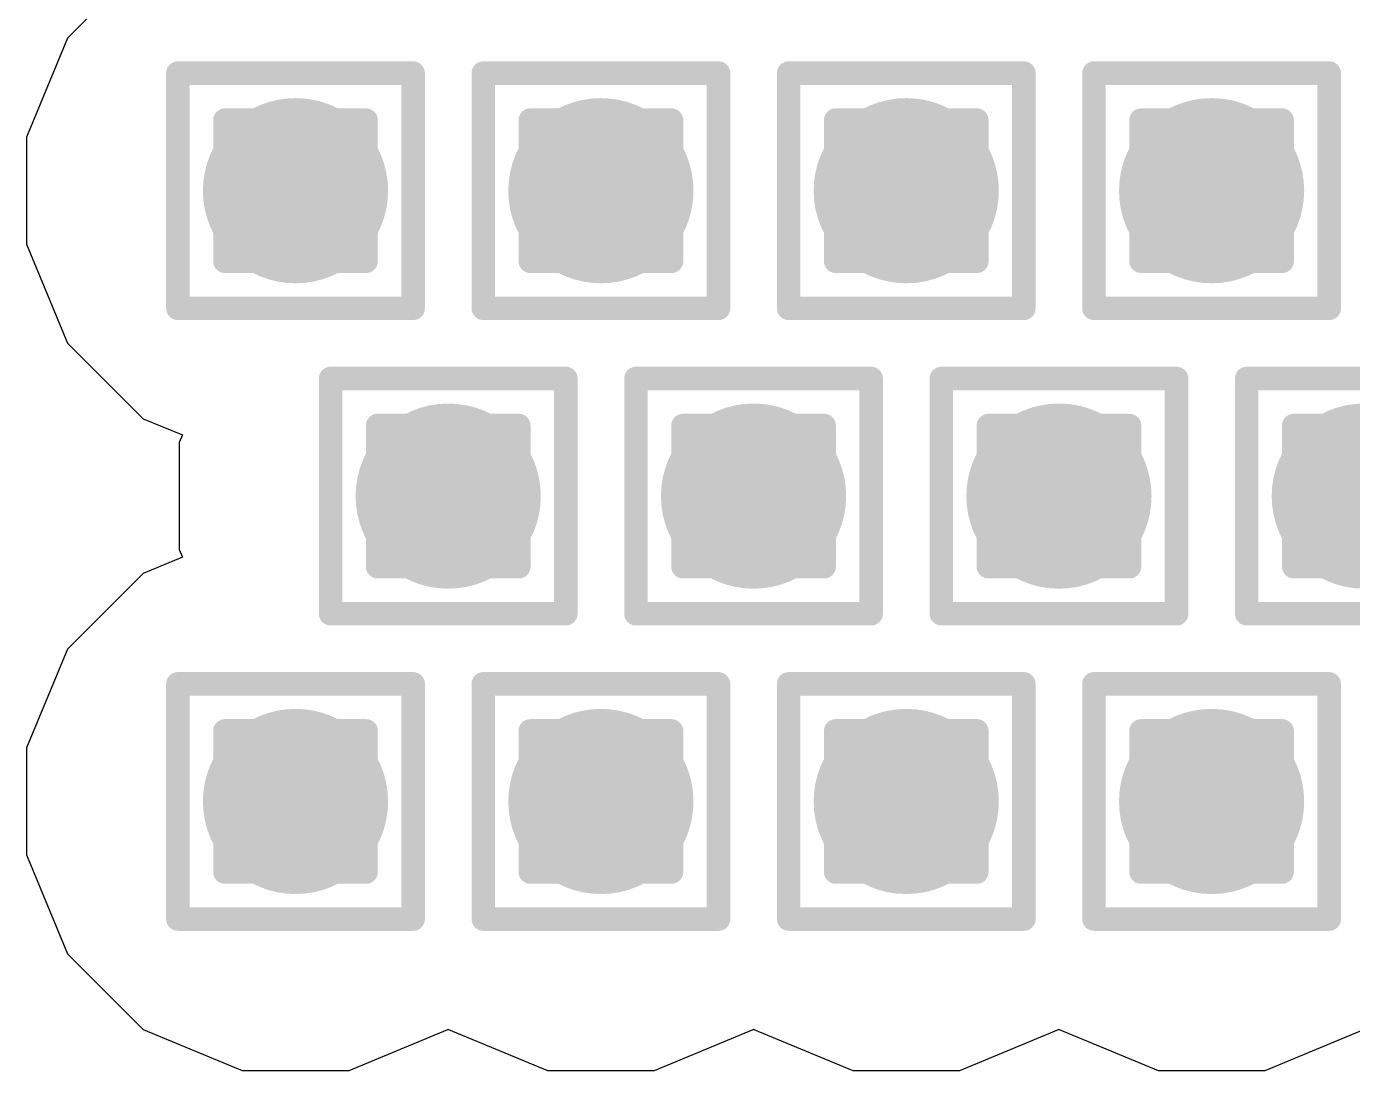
# Model space of a CAD drawing. Header units: inches. Extents: x -12 to 5357, y -8 to 5291.
# Drawn here: x 30.968 to 33.831, y 8.817 to 11.072 of the extents above; entities that cross this region are included whole.
import ezdxf

# ---------------------------------------------------------------- set-up
doc = ezdxf.new("R2010")
doc.units = ezdxf.units.IN
for name, color, linetype in [('Bottom Layer', 5, 'Continuous'), ('Drill Drawing', 1, 'Continuous'), ('Ground', 16, 'Continuous'), ('Power', 76, 'Continuous'), ('Top Layer', 1, 'Continuous'), ('Via Holes', 16, 'Continuous')]:
    doc.layers.add(name, color=color, linetype=linetype)

msp = doc.modelspace()

# ---------------------------------------------------------------- hatches: boundary and pattern name
at = {"layer": 'Bottom Layer'}
h = msp.add_hatch(color=5, dxfattribs=at)
edge = h.paths.add_edge_path()
edge.add_arc((31.5485, 10.7172), 0.2, 0, 360)
h = msp.add_hatch(color=5, dxfattribs=at)
edge = h.paths.add_edge_path()
edge.add_arc((32.2081, 10.7172), 0.2, 0, 360)
h = msp.add_hatch(color=5, dxfattribs=at)
edge = h.paths.add_edge_path()
edge.add_arc((32.8676, 10.7172), 0.2, 0, 360)
h = msp.add_hatch(color=5, dxfattribs=at)
edge = h.paths.add_edge_path()
edge.add_arc((33.5271, 10.7172), 0.2, 0, 360)
h = msp.add_hatch(color=5, dxfattribs=at)
edge = h.paths.add_edge_path()
edge.add_arc((31.8783, 10.0576), 0.2, 0, 360)
h = msp.add_hatch(color=5, dxfattribs=at)
edge = h.paths.add_edge_path()
edge.add_arc((32.5378, 10.0576), 0.2, 0, 360)
h = msp.add_hatch(color=5, dxfattribs=at)
edge = h.paths.add_edge_path()
edge.add_arc((33.1974, 10.0576), 0.2, 0, 360)
h = msp.add_hatch(color=5, dxfattribs=at)
edge = h.paths.add_edge_path()
edge.add_arc((33.8569, 10.0576), 0.2, 0, 360)
h = msp.add_hatch(color=5, dxfattribs=at)
edge = h.paths.add_edge_path()
edge.add_arc((31.5485, 9.3981), 0.2, 0, 360)
h = msp.add_hatch(color=5, dxfattribs=at)
edge = h.paths.add_edge_path()
edge.add_arc((32.2081, 9.3981), 0.2, 0, 360)
h = msp.add_hatch(color=5, dxfattribs=at)
edge = h.paths.add_edge_path()
edge.add_arc((32.8676, 9.3981), 0.2, 0, 360)
h = msp.add_hatch(color=5, dxfattribs=at)
edge = h.paths.add_edge_path()
edge.add_arc((33.5271, 9.3981), 0.2, 0, 360)
at = {"layer": 'Ground'}
h = msp.add_hatch(color=16, dxfattribs=at)
edge = h.paths.add_edge_path()
edge.add_arc((31.5485, 10.7172), 0.2, 0, 360)
h = msp.add_hatch(color=16, dxfattribs=at)
edge = h.paths.add_edge_path()
edge.add_arc((32.2081, 10.7172), 0.2, 0, 360)
h = msp.add_hatch(color=16, dxfattribs=at)
edge = h.paths.add_edge_path()
edge.add_arc((32.8676, 10.7172), 0.2, 0, 360)
h = msp.add_hatch(color=16, dxfattribs=at)
edge = h.paths.add_edge_path()
edge.add_arc((33.5271, 10.7172), 0.2, 0, 360)
h = msp.add_hatch(color=16, dxfattribs=at)
edge = h.paths.add_edge_path()
edge.add_arc((31.8783, 10.0576), 0.2, 0, 360)
h = msp.add_hatch(color=16, dxfattribs=at)
edge = h.paths.add_edge_path()
edge.add_arc((32.5378, 10.0576), 0.2, 0, 360)
h = msp.add_hatch(color=16, dxfattribs=at)
edge = h.paths.add_edge_path()
edge.add_arc((33.1974, 10.0576), 0.2, 0, 360)
h = msp.add_hatch(color=16, dxfattribs=at)
edge = h.paths.add_edge_path()
edge.add_arc((33.8569, 10.0576), 0.2, 0, 360)
h = msp.add_hatch(color=16, dxfattribs=at)
edge = h.paths.add_edge_path()
edge.add_arc((31.5485, 9.3981), 0.2, 0, 360)
h = msp.add_hatch(color=16, dxfattribs=at)
edge = h.paths.add_edge_path()
edge.add_arc((32.2081, 9.3981), 0.2, 0, 360)
h = msp.add_hatch(color=16, dxfattribs=at)
edge = h.paths.add_edge_path()
edge.add_arc((32.8676, 9.3981), 0.2, 0, 360)
h = msp.add_hatch(color=16, dxfattribs=at)
edge = h.paths.add_edge_path()
edge.add_arc((33.5271, 9.3981), 0.2, 0, 360)
at = {"layer": 'Power'}
h = msp.add_hatch(color=76, dxfattribs=at)
edge = h.paths.add_edge_path()
edge.add_arc((31.5485, 10.7172), 0.2, 0, 360)
h = msp.add_hatch(color=76, dxfattribs=at)
edge = h.paths.add_edge_path()
edge.add_arc((32.2081, 10.7172), 0.2, 0, 360)
h = msp.add_hatch(color=76, dxfattribs=at)
edge = h.paths.add_edge_path()
edge.add_arc((32.8676, 10.7172), 0.2, 0, 360)
h = msp.add_hatch(color=76, dxfattribs=at)
edge = h.paths.add_edge_path()
edge.add_arc((33.5271, 10.7172), 0.2, 0, 360)
h = msp.add_hatch(color=76, dxfattribs=at)
edge = h.paths.add_edge_path()
edge.add_arc((31.8783, 10.0576), 0.2, 0, 360)
h = msp.add_hatch(color=76, dxfattribs=at)
edge = h.paths.add_edge_path()
edge.add_arc((32.5378, 10.0576), 0.2, 0, 360)
h = msp.add_hatch(color=76, dxfattribs=at)
edge = h.paths.add_edge_path()
edge.add_arc((33.1974, 10.0576), 0.2, 0, 360)
h = msp.add_hatch(color=76, dxfattribs=at)
edge = h.paths.add_edge_path()
edge.add_arc((33.8569, 10.0576), 0.2, 0, 360)
h = msp.add_hatch(color=76, dxfattribs=at)
edge = h.paths.add_edge_path()
edge.add_arc((31.5485, 9.3981), 0.2, 0, 360)
h = msp.add_hatch(color=76, dxfattribs=at)
edge = h.paths.add_edge_path()
edge.add_arc((32.2081, 9.3981), 0.2, 0, 360)
h = msp.add_hatch(color=76, dxfattribs=at)
edge = h.paths.add_edge_path()
edge.add_arc((32.8676, 9.3981), 0.2, 0, 360)
h = msp.add_hatch(color=76, dxfattribs=at)
edge = h.paths.add_edge_path()
edge.add_arc((33.5271, 9.3981), 0.2, 0, 360)
at = {"layer": 'Top Layer'}
h = msp.add_hatch(color=1, dxfattribs=at)
edge = h.paths.add_edge_path()
edge.add_arc((31.5485, 10.7172), 0.2, 0, 360)
h = msp.add_hatch(color=1, dxfattribs=at)
edge = h.paths.add_edge_path()
edge.add_arc((32.2081, 10.7172), 0.2, 0, 360)
h = msp.add_hatch(color=1, dxfattribs=at)
edge = h.paths.add_edge_path()
edge.add_arc((32.8676, 10.7172), 0.2, 0, 360)
h = msp.add_hatch(color=1, dxfattribs=at)
edge = h.paths.add_edge_path()
edge.add_arc((33.5271, 10.7172), 0.2, 0, 360)
h = msp.add_hatch(color=1, dxfattribs=at)
edge = h.paths.add_edge_path()
edge.add_arc((31.8783, 10.0576), 0.2, 0, 360)
h = msp.add_hatch(color=1, dxfattribs=at)
edge = h.paths.add_edge_path()
edge.add_arc((32.5378, 10.0576), 0.2, 0, 360)
h = msp.add_hatch(color=1, dxfattribs=at)
edge = h.paths.add_edge_path()
edge.add_arc((33.1974, 10.0576), 0.2, 0, 360)
h = msp.add_hatch(color=1, dxfattribs=at)
edge = h.paths.add_edge_path()
edge.add_arc((33.8569, 10.0576), 0.2, 0, 360)
h = msp.add_hatch(color=1, dxfattribs=at)
edge = h.paths.add_edge_path()
edge.add_arc((31.5485, 9.3981), 0.2, 0, 360)
h = msp.add_hatch(color=1, dxfattribs=at)
edge = h.paths.add_edge_path()
edge.add_arc((32.2081, 9.3981), 0.2, 0, 360)
h = msp.add_hatch(color=1, dxfattribs=at)
edge = h.paths.add_edge_path()
edge.add_arc((32.8676, 9.3981), 0.2, 0, 360)
h = msp.add_hatch(color=1, dxfattribs=at)
edge = h.paths.add_edge_path()
edge.add_arc((33.5271, 9.3981), 0.2, 0, 360)
at = {"layer": 'Via Holes'}
h = msp.add_hatch(color=7, dxfattribs=at)
edge = h.paths.add_edge_path()
edge.add_arc((31.5485, 10.7172), 0.1, 0, 360)
h = msp.add_hatch(color=7, dxfattribs=at)
edge = h.paths.add_edge_path()
edge.add_arc((32.2081, 10.7172), 0.1, 0, 360)
h = msp.add_hatch(color=7, dxfattribs=at)
edge = h.paths.add_edge_path()
edge.add_arc((32.8676, 10.7172), 0.1, 0, 360)
h = msp.add_hatch(color=7, dxfattribs=at)
edge = h.paths.add_edge_path()
edge.add_arc((33.5271, 10.7172), 0.1, 0, 360)
h = msp.add_hatch(color=7, dxfattribs=at)
edge = h.paths.add_edge_path()
edge.add_arc((31.8783, 10.0576), 0.1, 0, 360)
h = msp.add_hatch(color=7, dxfattribs=at)
edge = h.paths.add_edge_path()
edge.add_arc((32.5378, 10.0576), 0.1, 0, 360)
h = msp.add_hatch(color=7, dxfattribs=at)
edge = h.paths.add_edge_path()
edge.add_arc((33.1974, 10.0576), 0.1, 0, 360)
h = msp.add_hatch(color=7, dxfattribs=at)
edge = h.paths.add_edge_path()
edge.add_arc((33.8569, 10.0576), 0.1, 0, 360)
h = msp.add_hatch(color=7, dxfattribs=at)
edge = h.paths.add_edge_path()
edge.add_arc((31.5485, 9.3981), 0.1, 0, 360)
h = msp.add_hatch(color=7, dxfattribs=at)
edge = h.paths.add_edge_path()
edge.add_arc((32.2081, 9.3981), 0.1, 0, 360)
h = msp.add_hatch(color=7, dxfattribs=at)
edge = h.paths.add_edge_path()
edge.add_arc((32.8676, 9.3981), 0.1, 0, 360)
h = msp.add_hatch(color=7, dxfattribs=at)
edge = h.paths.add_edge_path()
edge.add_arc((33.5271, 9.3981), 0.1, 0, 360)

# ---------------------------------------------------------------- linework, layer by layer
at = {"layer": 'Drill Drawing', "const_width": 0.0508}
for points in [[(31.2945, 10.9712), (31.8025, 10.9712)], [(31.2945, 10.4632), (31.2945, 10.9712)], [(31.8025, 10.4632), (31.8025, 10.9712)], [(31.9541, 10.9712), (32.4621, 10.9712)], [(31.9541, 10.4632), (31.9541, 10.9712)], [(32.4621, 10.4632), (32.4621, 10.9712)], [(32.6136, 10.9712), (33.1216, 10.9712)], [(32.6136, 10.4632), (32.6136, 10.9712)], [(33.1216, 10.4632), (33.1216, 10.9712)], [(33.2731, 10.9712), (33.7811, 10.9712)], [(33.2731, 10.4632), (33.2731, 10.9712)], [(33.7811, 10.4632), (33.7811, 10.9712)], [(31.3961, 10.8696), (31.7009, 10.8696)], [(31.3961, 10.5648), (31.3961, 10.8696)], [(31.7009, 10.5648), (31.7009, 10.8696)], [(32.0557, 10.8696), (32.3605, 10.8696)], [(32.0557, 10.5648), (32.0557, 10.8696)], [(32.3605, 10.5648), (32.3605, 10.8696)], [(32.7152, 10.8696), (33.02, 10.8696)], [(32.7152, 10.5648), (32.7152, 10.8696)], [(33.02, 10.5648), (33.02, 10.8696)], [(33.3747, 10.8696), (33.6795, 10.8696)], [(33.3747, 10.5648), (33.3747, 10.8696)], [(33.6795, 10.5648), (33.6795, 10.8696)], [(31.3961, 10.5648), (31.7009, 10.5648)], [(32.0557, 10.5648), (32.3605, 10.5648)], [(32.7152, 10.5648), (33.02, 10.5648)], [(33.3747, 10.5648), (33.6795, 10.5648)], [(31.2945, 10.4632), (31.8025, 10.4632)], [(31.9541, 10.4632), (32.4621, 10.4632)], [(32.6136, 10.4632), (33.1216, 10.4632)], [(33.2731, 10.4632), (33.7811, 10.4632)], [(31.6243, 10.3116), (32.1323, 10.3116)], [(31.6243, 9.8036), (31.6243, 10.3116)], [(32.1323, 9.8036), (32.1323, 10.3116)], [(32.2838, 10.3116), (32.7918, 10.3116)], [(32.2838, 9.8036), (32.2838, 10.3116)], [(32.7918, 9.8036), (32.7918, 10.3116)], [(32.9434, 10.3116), (33.4514, 10.3116)], [(32.9434, 9.8036), (32.9434, 10.3116)], [(33.4514, 9.8036), (33.4514, 10.3116)], [(33.6029, 10.3116), (34.1109, 10.3116)], [(33.6029, 9.8036), (33.6029, 10.3116)], [(31.7259, 10.21), (32.0307, 10.21)], [(31.7259, 9.9052), (31.7259, 10.21)], [(32.0307, 9.9052), (32.0307, 10.21)], [(32.3854, 10.21), (32.6902, 10.21)], [(32.3854, 9.9052), (32.3854, 10.21)], [(32.6902, 9.9052), (32.6902, 10.21)], [(33.045, 10.21), (33.3498, 10.21)], [(33.045, 9.9052), (33.045, 10.21)], [(33.3498, 9.9052), (33.3498, 10.21)], [(33.7045, 10.21), (34.0093, 10.21)], [(33.7045, 9.9052), (33.7045, 10.21)], [(31.7259, 9.9052), (32.0307, 9.9052)], [(32.3854, 9.9052), (32.6902, 9.9052)], [(33.045, 9.9052), (33.3498, 9.9052)], [(33.7045, 9.9052), (34.0093, 9.9052)], [(31.6243, 9.8036), (32.1323, 9.8036)], [(32.2838, 9.8036), (32.7918, 9.8036)], [(32.9434, 9.8036), (33.4514, 9.8036)], [(33.6029, 9.8036), (34.1109, 9.8036)], [(31.2945, 9.6521), (31.8025, 9.6521)], [(31.2945, 9.1441), (31.2945, 9.6521)], [(31.8025, 9.1441), (31.8025, 9.6521)], [(31.9541, 9.6521), (32.4621, 9.6521)], [(31.9541, 9.1441), (31.9541, 9.6521)], [(32.4621, 9.1441), (32.4621, 9.6521)], [(32.6136, 9.6521), (33.1216, 9.6521)], [(32.6136, 9.1441), (32.6136, 9.6521)], [(33.1216, 9.1441), (33.1216, 9.6521)], [(33.2731, 9.6521), (33.7811, 9.6521)], [(33.2731, 9.1441), (33.2731, 9.6521)], [(33.7811, 9.1441), (33.7811, 9.6521)], [(31.3961, 9.5505), (31.7009, 9.5505)], [(31.3961, 9.2457), (31.3961, 9.5505)], [(31.7009, 9.2457), (31.7009, 9.5505)], [(32.0557, 9.5505), (32.3605, 9.5505)], [(32.0557, 9.2457), (32.0557, 9.5505)], [(32.3605, 9.2457), (32.3605, 9.5505)], [(32.7152, 9.5505), (33.02, 9.5505)], [(32.7152, 9.2457), (32.7152, 9.5505)], [(33.02, 9.2457), (33.02, 9.5505)], [(33.3747, 9.5505), (33.6795, 9.5505)], [(33.3747, 9.2457), (33.3747, 9.5505)], [(33.6795, 9.2457), (33.6795, 9.5505)], [(31.3961, 9.2457), (31.7009, 9.2457)], [(32.0557, 9.2457), (32.3605, 9.2457)], [(32.7152, 9.2457), (33.02, 9.2457)], [(33.3747, 9.2457), (33.6795, 9.2457)], [(31.2945, 9.1441), (31.8025, 9.1441)], [(31.9541, 9.1441), (32.4621, 9.1441)], [(32.6136, 9.1441), (33.1216, 9.1441)], [(33.2731, 9.1441), (33.7811, 9.1441)]]:
    msp.add_lwpolyline(points, dxfattribs=at)
at = {"layer": 'Drill Drawing', "const_width": 0.0254}
for points in [[(31.2818, 10.9712, 1), (31.3072, 10.9712, 1)], [(31.2818, 10.9712, 1), (31.3072, 10.9712, 1)], [(31.7898, 10.9712, 1), (31.8152, 10.9712, 1)], [(31.7898, 10.9712, 1), (31.8152, 10.9712, 1)], [(31.9414, 10.9712, 1), (31.9668, 10.9712, 1)], [(31.9414, 10.9712, 1), (31.9668, 10.9712, 1)], [(32.4494, 10.9712, 1), (32.4748, 10.9712, 1)], [(32.4494, 10.9712, 1), (32.4748, 10.9712, 1)], [(32.6009, 10.9712, 1), (32.6263, 10.9712, 1)], [(32.6009, 10.9712, 1), (32.6263, 10.9712, 1)], [(33.1089, 10.9712, 1), (33.1343, 10.9712, 1)], [(33.1089, 10.9712, 1), (33.1343, 10.9712, 1)], [(33.2604, 10.9712, 1), (33.2858, 10.9712, 1)], [(33.2604, 10.9712, 1), (33.2858, 10.9712, 1)], [(33.7684, 10.9712, 1), (33.7938, 10.9712, 1)], [(33.7684, 10.9712, 1), (33.7938, 10.9712, 1)], [(31.3834, 10.8696, 1), (31.4088, 10.8696, 1)], [(31.3834, 10.8696, 1), (31.4088, 10.8696, 1)], [(31.6882, 10.8696, 1), (31.7136, 10.8696, 1)], [(31.6882, 10.8696, 1), (31.7136, 10.8696, 1)], [(32.043, 10.8696, 1), (32.0684, 10.8696, 1)], [(32.043, 10.8696, 1), (32.0684, 10.8696, 1)], [(32.3478, 10.8696, 1), (32.3732, 10.8696, 1)], [(32.3478, 10.8696, 1), (32.3732, 10.8696, 1)], [(32.7025, 10.8696, 1), (32.7279, 10.8696, 1)], [(32.7025, 10.8696, 1), (32.7279, 10.8696, 1)], [(33.0073, 10.8696, 1), (33.0327, 10.8696, 1)], [(33.0073, 10.8696, 1), (33.0327, 10.8696, 1)], [(33.362, 10.8696, 1), (33.3874, 10.8696, 1)], [(33.362, 10.8696, 1), (33.3874, 10.8696, 1)], [(33.6668, 10.8696, 1), (33.6922, 10.8696, 1)], [(33.6668, 10.8696, 1), (33.6922, 10.8696, 1)], [(31.3834, 10.5648, 1), (31.4088, 10.5648, 1)], [(31.3834, 10.5648, 1), (31.4088, 10.5648, 1)], [(31.6882, 10.5648, 1), (31.7136, 10.5648, 1)], [(31.6882, 10.5648, 1), (31.7136, 10.5648, 1)], [(32.043, 10.5648, 1), (32.0684, 10.5648, 1)], [(32.043, 10.5648, 1), (32.0684, 10.5648, 1)], [(32.3478, 10.5648, 1), (32.3732, 10.5648, 1)], [(32.3478, 10.5648, 1), (32.3732, 10.5648, 1)], [(32.7025, 10.5648, 1), (32.7279, 10.5648, 1)], [(32.7025, 10.5648, 1), (32.7279, 10.5648, 1)], [(33.0073, 10.5648, 1), (33.0327, 10.5648, 1)], [(33.0073, 10.5648, 1), (33.0327, 10.5648, 1)], [(33.362, 10.5648, 1), (33.3874, 10.5648, 1)], [(33.362, 10.5648, 1), (33.3874, 10.5648, 1)], [(33.6668, 10.5648, 1), (33.6922, 10.5648, 1)], [(33.6668, 10.5648, 1), (33.6922, 10.5648, 1)], [(31.2818, 10.4632, 1), (31.3072, 10.4632, 1)], [(31.2818, 10.4632, 1), (31.3072, 10.4632, 1)], [(31.7898, 10.4632, 1), (31.8152, 10.4632, 1)], [(31.7898, 10.4632, 1), (31.8152, 10.4632, 1)], [(31.9414, 10.4632, 1), (31.9668, 10.4632, 1)], [(31.9414, 10.4632, 1), (31.9668, 10.4632, 1)], [(32.4494, 10.4632, 1), (32.4748, 10.4632, 1)], [(32.4494, 10.4632, 1), (32.4748, 10.4632, 1)], [(32.6009, 10.4632, 1), (32.6263, 10.4632, 1)], [(32.6009, 10.4632, 1), (32.6263, 10.4632, 1)], [(33.1089, 10.4632, 1), (33.1343, 10.4632, 1)], [(33.1089, 10.4632, 1), (33.1343, 10.4632, 1)], [(33.2604, 10.4632, 1), (33.2858, 10.4632, 1)], [(33.2604, 10.4632, 1), (33.2858, 10.4632, 1)], [(33.7684, 10.4632, 1), (33.7938, 10.4632, 1)], [(33.7684, 10.4632, 1), (33.7938, 10.4632, 1)], [(31.6116, 10.3116, 1), (31.637, 10.3116, 1)], [(31.6116, 10.3116, 1), (31.637, 10.3116, 1)], [(32.1196, 10.3116, 1), (32.145, 10.3116, 1)], [(32.1196, 10.3116, 1), (32.145, 10.3116, 1)], [(32.2711, 10.3116, 1), (32.2965, 10.3116, 1)], [(32.2711, 10.3116, 1), (32.2965, 10.3116, 1)], [(32.7791, 10.3116, 1), (32.8045, 10.3116, 1)], [(32.7791, 10.3116, 1), (32.8045, 10.3116, 1)], [(32.9307, 10.3116, 1), (32.9561, 10.3116, 1)], [(32.9307, 10.3116, 1), (32.9561, 10.3116, 1)], [(33.4387, 10.3116, 1), (33.4641, 10.3116, 1)], [(33.4387, 10.3116, 1), (33.4641, 10.3116, 1)], [(33.5902, 10.3116, 1), (33.6156, 10.3116, 1)], [(33.5902, 10.3116, 1), (33.6156, 10.3116, 1)], [(31.7132, 10.21, 1), (31.7386, 10.21, 1)], [(31.7132, 10.21, 1), (31.7386, 10.21, 1)], [(32.018, 10.21, 1), (32.0434, 10.21, 1)], [(32.018, 10.21, 1), (32.0434, 10.21, 1)], [(32.3727, 10.21, 1), (32.3981, 10.21, 1)], [(32.3727, 10.21, 1), (32.3981, 10.21, 1)], [(32.6775, 10.21, 1), (32.7029, 10.21, 1)], [(32.6775, 10.21, 1), (32.7029, 10.21, 1)], [(33.0323, 10.21, 1), (33.0577, 10.21, 1)], [(33.0323, 10.21, 1), (33.0577, 10.21, 1)], [(33.3371, 10.21, 1), (33.3625, 10.21, 1)], [(33.3371, 10.21, 1), (33.3625, 10.21, 1)], [(33.6918, 10.21, 1), (33.7172, 10.21, 1)], [(33.6918, 10.21, 1), (33.7172, 10.21, 1)], [(31.7132, 9.9052, 1), (31.7386, 9.9052, 1)], [(31.7132, 9.9052, 1), (31.7386, 9.9052, 1)], [(32.018, 9.9052, 1), (32.0434, 9.9052, 1)], [(32.018, 9.9052, 1), (32.0434, 9.9052, 1)], [(32.3727, 9.9052, 1), (32.3981, 9.9052, 1)], [(32.3727, 9.9052, 1), (32.3981, 9.9052, 1)], [(32.6775, 9.9052, 1), (32.7029, 9.9052, 1)], [(32.6775, 9.9052, 1), (32.7029, 9.9052, 1)], [(33.0323, 9.9052, 1), (33.0577, 9.9052, 1)], [(33.0323, 9.9052, 1), (33.0577, 9.9052, 1)], [(33.3371, 9.9052, 1), (33.3625, 9.9052, 1)], [(33.3371, 9.9052, 1), (33.3625, 9.9052, 1)], [(33.6918, 9.9052, 1), (33.7172, 9.9052, 1)], [(33.6918, 9.9052, 1), (33.7172, 9.9052, 1)], [(31.6116, 9.8036, 1), (31.637, 9.8036, 1)], [(31.6116, 9.8036, 1), (31.637, 9.8036, 1)], [(32.1196, 9.8036, 1), (32.145, 9.8036, 1)], [(32.1196, 9.8036, 1), (32.145, 9.8036, 1)], [(32.2711, 9.8036, 1), (32.2965, 9.8036, 1)], [(32.2711, 9.8036, 1), (32.2965, 9.8036, 1)], [(32.7791, 9.8036, 1), (32.8045, 9.8036, 1)], [(32.7791, 9.8036, 1), (32.8045, 9.8036, 1)], [(32.9307, 9.8036, 1), (32.9561, 9.8036, 1)], [(32.9307, 9.8036, 1), (32.9561, 9.8036, 1)], [(33.4387, 9.8036, 1), (33.4641, 9.8036, 1)], [(33.4387, 9.8036, 1), (33.4641, 9.8036, 1)], [(33.5902, 9.8036, 1), (33.6156, 9.8036, 1)], [(33.5902, 9.8036, 1), (33.6156, 9.8036, 1)], [(31.2818, 9.6521, 1), (31.3072, 9.6521, 1)], [(31.2818, 9.6521, 1), (31.3072, 9.6521, 1)], [(31.7898, 9.6521, 1), (31.8152, 9.6521, 1)], [(31.7898, 9.6521, 1), (31.8152, 9.6521, 1)], [(31.9414, 9.6521, 1), (31.9668, 9.6521, 1)], [(31.9414, 9.6521, 1), (31.9668, 9.6521, 1)], [(32.4494, 9.6521, 1), (32.4748, 9.6521, 1)], [(32.4494, 9.6521, 1), (32.4748, 9.6521, 1)], [(32.6009, 9.6521, 1), (32.6263, 9.6521, 1)], [(32.6009, 9.6521, 1), (32.6263, 9.6521, 1)], [(33.1089, 9.6521, 1), (33.1343, 9.6521, 1)], [(33.1089, 9.6521, 1), (33.1343, 9.6521, 1)], [(33.2604, 9.6521, 1), (33.2858, 9.6521, 1)], [(33.2604, 9.6521, 1), (33.2858, 9.6521, 1)], [(33.7684, 9.6521, 1), (33.7938, 9.6521, 1)], [(33.7684, 9.6521, 1), (33.7938, 9.6521, 1)], [(31.3834, 9.5505, 1), (31.4088, 9.5505, 1)], [(31.3834, 9.5505, 1), (31.4088, 9.5505, 1)], [(31.6882, 9.5505, 1), (31.7136, 9.5505, 1)], [(31.6882, 9.5505, 1), (31.7136, 9.5505, 1)], [(32.043, 9.5505, 1), (32.0684, 9.5505, 1)], [(32.043, 9.5505, 1), (32.0684, 9.5505, 1)], [(32.3478, 9.5505, 1), (32.3732, 9.5505, 1)], [(32.3478, 9.5505, 1), (32.3732, 9.5505, 1)], [(32.7025, 9.5505, 1), (32.7279, 9.5505, 1)], [(32.7025, 9.5505, 1), (32.7279, 9.5505, 1)], [(33.0073, 9.5505, 1), (33.0327, 9.5505, 1)], [(33.0073, 9.5505, 1), (33.0327, 9.5505, 1)], [(33.362, 9.5505, 1), (33.3874, 9.5505, 1)], [(33.362, 9.5505, 1), (33.3874, 9.5505, 1)], [(33.6668, 9.5505, 1), (33.6922, 9.5505, 1)], [(33.6668, 9.5505, 1), (33.6922, 9.5505, 1)], [(31.3834, 9.2457, 1), (31.4088, 9.2457, 1)], [(31.3834, 9.2457, 1), (31.4088, 9.2457, 1)], [(31.6882, 9.2457, 1), (31.7136, 9.2457, 1)], [(31.6882, 9.2457, 1), (31.7136, 9.2457, 1)], [(32.043, 9.2457, 1), (32.0684, 9.2457, 1)], [(32.043, 9.2457, 1), (32.0684, 9.2457, 1)], [(32.3478, 9.2457, 1), (32.3732, 9.2457, 1)], [(32.3478, 9.2457, 1), (32.3732, 9.2457, 1)], [(32.7025, 9.2457, 1), (32.7279, 9.2457, 1)], [(32.7025, 9.2457, 1), (32.7279, 9.2457, 1)], [(33.0073, 9.2457, 1), (33.0327, 9.2457, 1)], [(33.0073, 9.2457, 1), (33.0327, 9.2457, 1)], [(33.362, 9.2457, 1), (33.3874, 9.2457, 1)], [(33.362, 9.2457, 1), (33.3874, 9.2457, 1)], [(33.6668, 9.2457, 1), (33.6922, 9.2457, 1)], [(33.6668, 9.2457, 1), (33.6922, 9.2457, 1)], [(31.2818, 9.1441, 1), (31.3072, 9.1441, 1)], [(31.2818, 9.1441, 1), (31.3072, 9.1441, 1)], [(31.7898, 9.1441, 1), (31.8152, 9.1441, 1)], [(31.7898, 9.1441, 1), (31.8152, 9.1441, 1)], [(31.9414, 9.1441, 1), (31.9668, 9.1441, 1)], [(31.9414, 9.1441, 1), (31.9668, 9.1441, 1)], [(32.4494, 9.1441, 1), (32.4748, 9.1441, 1)], [(32.4494, 9.1441, 1), (32.4748, 9.1441, 1)], [(32.6009, 9.1441, 1), (32.6263, 9.1441, 1)], [(32.6009, 9.1441, 1), (32.6263, 9.1441, 1)], [(33.1089, 9.1441, 1), (33.1343, 9.1441, 1)], [(33.1089, 9.1441, 1), (33.1343, 9.1441, 1)], [(33.2604, 9.1441, 1), (33.2858, 9.1441, 1)], [(33.2604, 9.1441, 1), (33.2858, 9.1441, 1)], [(33.7684, 9.1441, 1), (33.7938, 9.1441, 1)], [(33.7684, 9.1441, 1), (33.7938, 9.1441, 1)]]:
    msp.add_lwpolyline(points, format="xyb", close=True, dxfattribs=at)
at = {"layer": 'Power'}
for p, q in [((31.2194, 11.2097), (31.056, 11.0463)), ((31.056, 11.0463), (30.9675, 10.8327)), ((30.9675, 10.8327), (30.9675, 10.6016)), ((30.9675, 10.6016), (31.056, 10.3881)), ((31.056, 10.3881), (31.2194, 10.2246)), ((31.2194, 10.2246), (31.3041, 10.1896)), ((31.3041, 10.1896), (31.2973, 10.1732)), ((31.2973, 10.1732), (31.2973, 9.9421)), ((31.2973, 9.9421), (31.3041, 9.9257)), ((31.3041, 9.9257), (31.2194, 9.8906)), ((31.2194, 9.8906), (31.056, 9.7272)), ((31.056, 9.7272), (30.9675, 9.5137)), ((30.9675, 9.5137), (30.9675, 9.2825)), ((30.9675, 9.2825), (31.056, 9.069)), ((31.056, 9.069), (31.2194, 8.9056)), ((31.2194, 8.9056), (31.433, 8.8171)), ((31.6641, 8.8171), (31.8776, 8.9056)), ((31.8776, 8.9056), (31.8783, 8.9062)), ((31.8783, 8.9062), (31.879, 8.9056)), ((31.879, 8.9056), (32.0925, 8.8171)), ((32.3236, 8.8171), (32.5372, 8.9056)), ((32.5372, 8.9056), (32.5378, 8.9062)), ((32.5378, 8.9062), (32.5385, 8.9056)), ((32.5385, 8.9056), (32.752, 8.8171)), ((32.9832, 8.8171), (33.1967, 8.9056)), ((33.1967, 8.9056), (33.1974, 8.9062)), ((33.1974, 8.9062), (33.198, 8.9056)), ((33.198, 8.9056), (33.4116, 8.8171)), ((33.6427, 8.8171), (33.8562, 8.9056)), ((31.433, 8.8171), (31.6641, 8.8171)), ((32.0925, 8.8171), (32.3236, 8.8171)), ((32.752, 8.8171), (32.9832, 8.8171)), ((33.4116, 8.8171), (33.6427, 8.8171))]:
    msp.add_line(p, q, dxfattribs=at)

doc.saveas('drawing.dxf')
